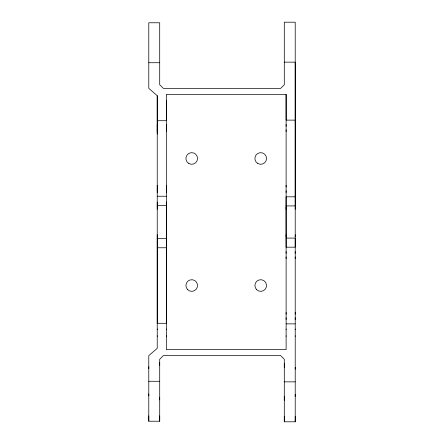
<?xml version="1.0" encoding="UTF-8"?>
<svg xmlns="http://www.w3.org/2000/svg" width="444" height="444" viewBox="0 0 444 444"><rect width="100%" height="100%" fill="white"/><g stroke="black" fill="none" stroke-linecap="round" stroke-linejoin="round"><path stroke-width="0.67" d="M159.707 415.873L159.707 421.223L148.784 421.223L148.784 415.873M148.784 395.843L148.784 393.889M148.784 368.67L148.784 366.716M157.232 336.319L157.232 335.831M157.232 329.526L157.232 329.037M157.237 323.299L157.243 234.743M157.243 209.257L157.243 202.07M157.243 192.535L157.243 185.253M157.243 131.69L157.243 124.409M157.243 134.082L157.232 95.66L148.784 88.384L148.784 22.777L159.707 22.777L159.707 84.743L163.348 88.384L280.652 88.384L284.293 84.743L284.293 22.2L295.216 22.2L295.216 421.8L284.293 421.8L284.293 359.257L280.652 355.616L163.342 355.622L159.707 359.263L159.707 421.223M159.707 399.844L159.707 397.358M159.707 365.201L159.707 362.715M166.334 336.319L166.334 335.831M166.334 329.526L166.334 329.037M166.334 201.981L166.334 323.299L157.232 323.299M166.334 192.535L166.334 185.253M166.334 131.69L166.334 124.409M166.334 100.4L166.334 120.707L157.232 120.707M284.293 421.8L284.293 416.45M284.293 396.359L284.293 400.305M284.293 367.349L284.293 363.403M286.114 336.319L286.114 335.831M286.114 329.526L286.114 329.037M286.114 319.469L286.114 317.71M286.114 314.197L286.114 312.437M286.114 258.624L286.114 256.865M286.114 253.352L286.114 251.593M286.114 236.563L286.114 234.743M286.114 209.268L286.114 207.437M286.114 238.084L295.216 238.084L295.216 247.186L286.114 247.186L286.069 205.916L286.069 196.814L295.21 196.814M286.114 192.535L286.114 190.715M286.114 187.074L286.114 185.253M286.114 131.568L286.114 129.809M286.114 126.29L286.114 124.531M286.114 94.389L286.114 349.606L166.334 349.611L166.334 94.394L286.114 94.389L286.114 120.124L295.216 120.124M295.216 421.8L295.216 416.45M295.216 396.414L295.216 394.466M295.216 369.242L295.216 367.293M295.216 336.319L295.216 335.831M295.216 329.526L295.216 329.037M295.216 319.469L295.216 317.71M295.216 314.197L295.216 312.437M295.216 258.624L295.216 256.865M295.216 253.352L295.216 251.593M295.216 236.563L295.216 234.743M295.216 209.268L295.216 207.437M295.21 205.628L295.21 206.565M284.293 62.143L295.216 62.143L295.21 205.916L286.069 205.916M148.784 62.726L159.707 62.726M157.243 196.237L166.334 196.237M157.243 205.339L166.334 205.339M157.243 238.661L166.334 238.661M157.243 247.763L166.334 247.763M286.114 323.876L295.216 323.87M148.784 381.279L159.707 381.279M284.293 381.857L295.216 381.857M157.232 95.66L157.232 348.34L148.784 355.622L148.784 421.223M257.809 163.514A5.822 5.822 0 0 0 266.544 158.469A5.822 5.822 0 0 0 257.809 153.43A5.822 5.822 0 0 0 257.809 163.514M187.612 289.649A5.822 5.822 0 0 0 197.358 287.04A5.822 5.822 0 0 0 190.221 279.903A5.822 5.822 0 0 0 187.612 289.649M256.604 289.649A5.822 5.822 0 0 0 266.345 287.04A5.822 5.822 0 0 0 259.213 279.903A5.822 5.822 0 0 0 256.604 289.649M188.817 163.514A5.822 5.822 0 0 0 197.552 158.469A5.822 5.822 0 0 0 188.817 153.43A5.822 5.822 0 0 0 188.817 163.514"/></g></svg>
